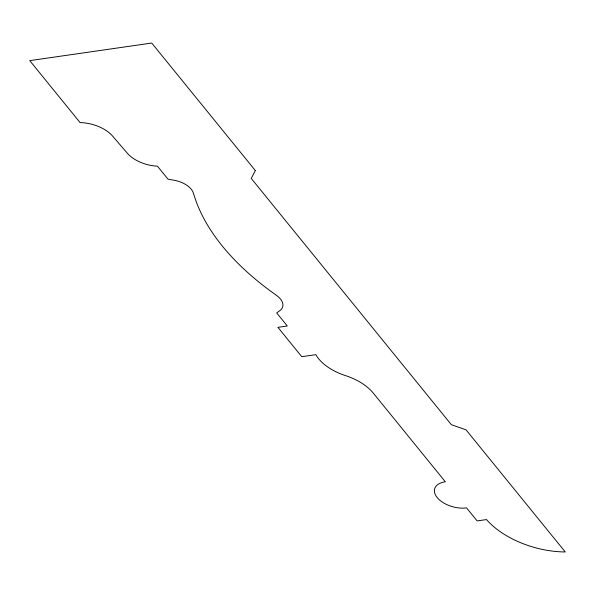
<?xml version="1.0" encoding="UTF-8"?>
<svg xmlns="http://www.w3.org/2000/svg" width="595" height="595" viewBox="0 0 595 595"><rect width="100%" height="100%" fill="white"/><g stroke="black" fill="none" stroke-linecap="round" stroke-linejoin="round"><path stroke-width="0.89" d="M255.329 170.542L251.246 178.426L451.36 424.696L466.049 429.865L565.25 551.952A70.262 39.285 15.7 0 1 486.524 519.569L477.145 520.923L466.539 507.877A22.119 12.369 15.7 0 1 437.169 497.532A22.119 12.369 15.7 0 1 445.335 481.779L373.266 393.079A44.238 24.737 15.7 0 0 345.39 375.571A42.409 23.718 15.7 0 1 315.848 354.672L301.769 356.695L277.917 327.339L287.296 325.986L276.69 312.933L279.583 310.806A19.657 10.993 15.7 0 0 276.734 295.566L271.528 291.781A258.981 144.823 15.7 0 1 194.714 197.235L193.308 192.899A19.657 10.993 15.7 0 0 173.398 180.121L168.013 179.184L157.407 166.139A27.928 15.619 15.7 0 1 127.337 153.235L113.087 136.664A29.192 16.325 15.7 0 0 80.117 122.615L29.75 60.63L151.732 43.048L255.329 170.542"/></g></svg>
